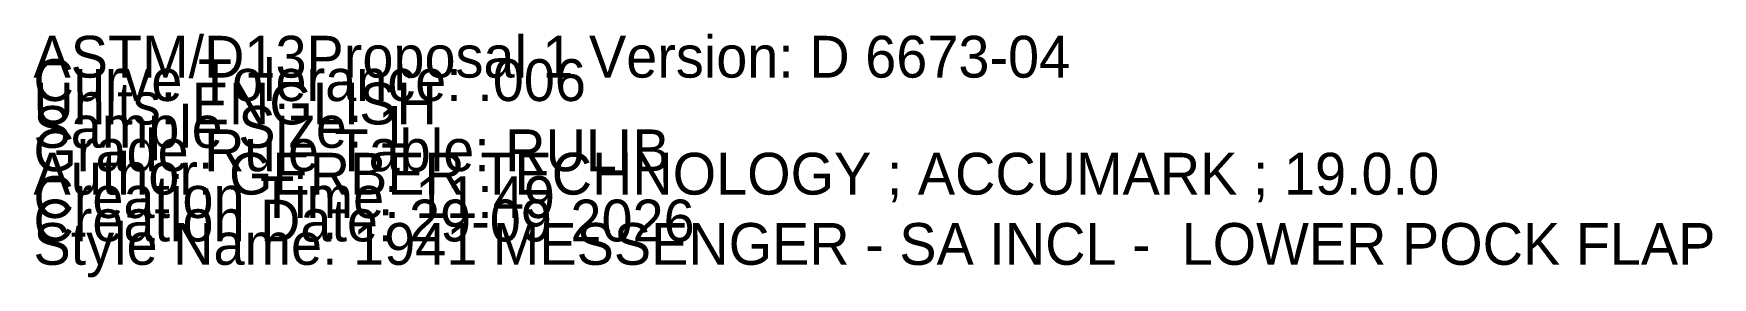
# Model space of a CAD drawing. Extents: x 0 to 55.2, y -0.6 to 10.5.
# Drawn here: x 0 to 10.05, y -0.08 to 1.38 of the extents above; entities outside this region: 1.
import ezdxf

# ---------------------------------------------------------------- set-up
doc = ezdxf.new("R2010")
doc.units = 0

msp = doc.modelspace()

# ---------------------------------------------------------------- texts
at = {"layer": '1'}
for s, p in [('ASTM/D13Proposal 1 Version: D 6673-04', (0, 1.12)), ('Curve Tolerance: .006', (0, 0.98)), ('Units: ENGLISH', (0, 0.84)), ('Sample Size: 1', (0, 0.7)), ('Grade Rule Table: RULIB', (0, 0.56)), ('Author: GERBER TECHNOLOGY ; ACCUMARK ; 19.0.0', (0, 0.42)), ('Creation Time: 11:49', (0, 0.28)), ('Creation Date: 29-09-2026', (0, 0.14)), ('Style Name: 1941 MESSENGER - SA INCL -  LOWER POCK FLAP', (0, 0))]:
    msp.add_text(s, height=0.25, dxfattribs=at).set_placement(p)

doc.saveas('drawing.dxf')
